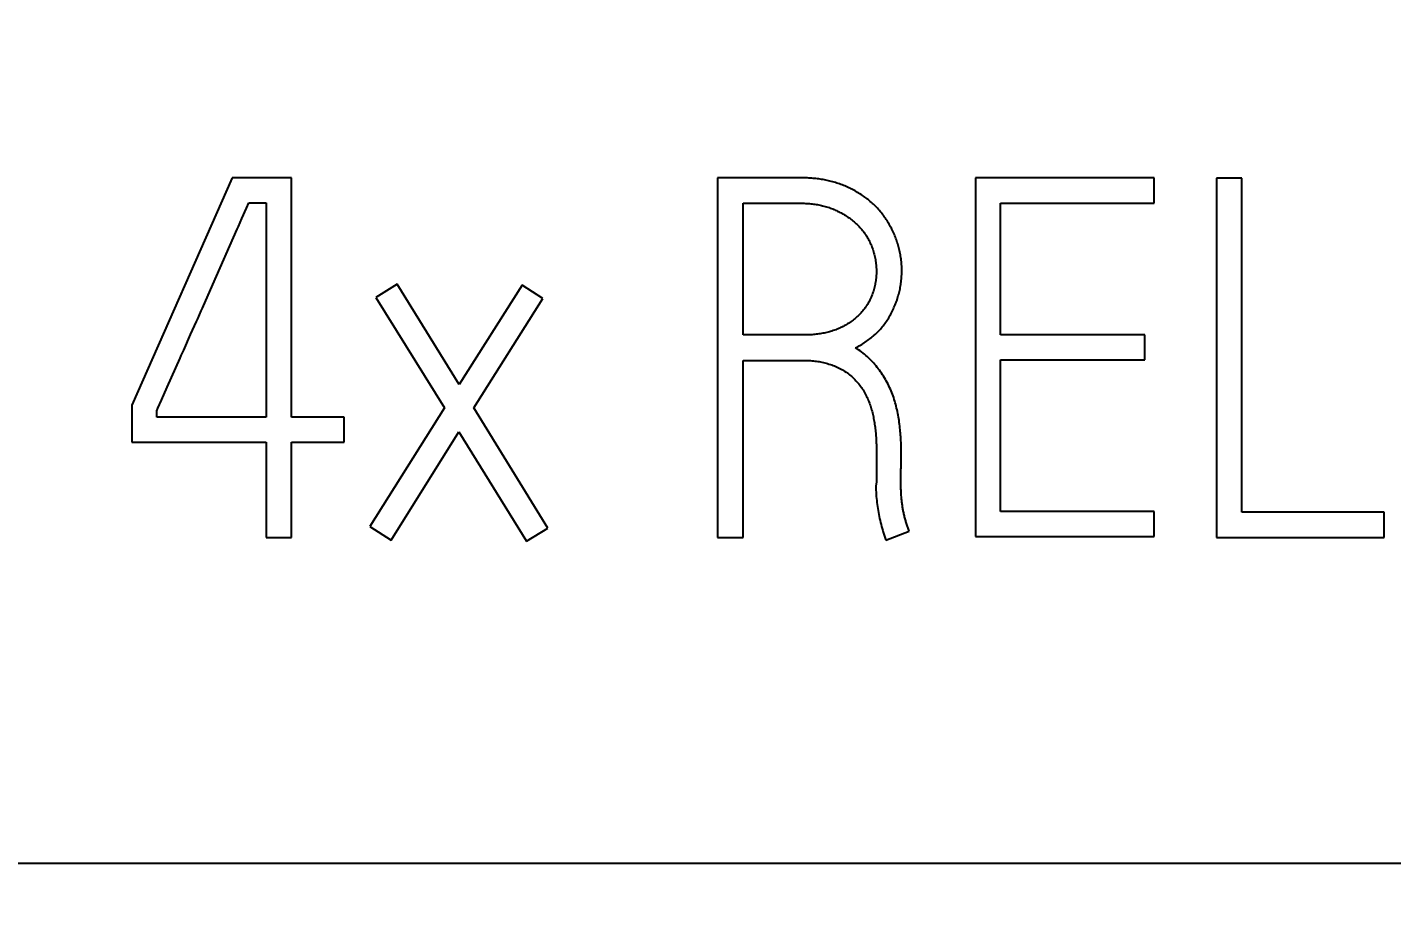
# Model space of a CAD drawing. Extents: x 0 to 420, y 0 to 297.
# Drawn here: x 132.37 to 138.43, y 163.32 to 167.21 of the extents above; entities that cross this region are included whole.
import ezdxf
from ezdxf.enums import TextEntityAlignment as Align

# ---------------------------------------------------------------- set-up
doc = ezdxf.new("R2010")
doc.units = 0
doc.header["$LTSCALE"] = 23.1
for name, color, linetype in [('10000_FRONT', 7, 'CONTINUOUS'), ('10100_DIM_FRONT', 7, 'CONTINUOUS'), ('10500_FRONT_LABELING', 7, 'CONTINUOUS')]:
    doc.layers.add(name, color=color, linetype=linetype)
doc.dimstyles.get("Standard").update_dxf_attribs({"dimtxt": 2.5, "dimasz": 2.5, "dimexe": 1.25, "dimexo": 0.625, "dimtad": 1, "dimcen": 2.5, "dimazin": 3, "dimtfac": 1, "dimtmove": 0, "dimatfit": 3})

# ---------------------------------------------------------------- blocks, each defined once
blk = doc.blocks.new('*D1')
at = {"layer": '10100_DIM_FRONT', "linetype": 'CONTINUOUS'}
for p, q in [((109.715618, 185.641363), (109.715618, 128.698883)), ((145.215618, 185.641363), (145.215618, 128.698883)), ((109.715618, 130.698883), (127.465618, 130.698883)), ((145.215618, 130.698883), (127.465618, 130.698883))]:
    blk.add_line(p, q, dxfattribs=at)
for points in [[(113.215618, 131.198883), (109.715618, 130.698883), (113.215618, 130.198883)], [(141.715618, 130.198883), (145.215618, 130.698883), (141.715618, 131.198883)]]:
    blk.add_solid(points, dxfattribs=at)
blk.add_text('35,5', height=3.5, dxfattribs=at).set_placement((123.63496, 131.573883), (133.13496, 131.573883), align=Align.FIT)

msp = doc.modelspace()

# ---------------------------------------------------------------- linework, layer by layer
at = {"layer": '10000_FRONT', "color": 7, "linetype": 'CONTINUOUS'}
msp.add_line((109.7156, 163.4949), (145.2156, 163.4949), dxfattribs=at)
at = {"layer": '10500_FRONT_LABELING', "color": 7, "linetype": 'CONTINUOUS'}
for p, q in [((133.2816, 166.5424), (132.8346, 165.5304)), ((133.5448, 166.5424), (133.2816, 166.5424)), ((133.5448, 165.4772), (133.5448, 166.5424)), ((135.4387, 166.5424), (135.4387, 164.9424)), ((135.806, 166.5424), (135.4387, 166.5424)), ((136.5848, 166.5424), (136.5848, 164.9468)), ((137.3791, 166.5424), (136.5848, 166.5424)), ((137.3791, 166.4292), (137.3791, 166.5424)), ((137.6556, 166.5401), (137.6556, 164.9424)), ((137.7685, 166.5401), (137.6556, 166.5401)), ((137.7685, 165.0555), (137.7685, 166.5401)), ((133.3444, 166.4079), (133.3546, 166.4314)), ((133.3546, 166.4314), (133.432, 166.4314)), ((133.432, 166.4314), (133.432, 165.4772)), ((135.5516, 165.8433), (135.5516, 166.4292)), ((135.5516, 166.4292), (135.806, 166.4292)), ((136.6954, 165.8433), (136.6954, 166.4292)), ((136.6954, 166.4292), (137.3791, 166.4292)), ((133.3239, 166.361), (133.3444, 166.4079)), ((133.1952, 166.0677), (133.3033, 166.314)), ((134.0139, 166.0697), (133.9188, 166.0098)), ((134.2904, 165.6236), (134.0139, 166.0697)), ((134.5692, 166.0652), (134.2904, 165.6236)), ((134.6621, 166.0053), (134.5692, 166.0652)), ((133.9188, 166.0098), (134.2241, 165.5193)), ((134.3546, 165.5193), (134.6621, 166.0053)), ((133.1276, 165.9155), (133.1433, 165.9507)), ((133.0653, 165.7751), (133.0964, 165.8453)), ((135.8237, 165.8433), (135.5516, 165.8433)), ((137.337, 165.8433), (136.6954, 165.8433)), ((137.337, 165.7324), (137.337, 165.8433)), ((133.0498, 165.7399), (133.0549, 165.7516)), ((133.0549, 165.7516), (133.0653, 165.7751)), ((132.9926, 165.6111), (133.0498, 165.7399)), ((135.5516, 164.9424), (135.5516, 165.7302)), ((135.5516, 165.7302), (135.8193, 165.7302)), ((136.6954, 165.0578), (136.6954, 165.7324)), ((136.6954, 165.7324), (137.337, 165.7324)), ((132.9664, 165.5527), (132.9926, 165.6111)), ((132.8346, 165.5304), (132.8346, 165.3662)), ((134.2241, 165.5193), (133.8922, 164.9912)), ((134.6843, 164.9845), (134.3546, 165.5193)), ((132.9453, 165.4772), (132.9453, 165.506)), ((133.432, 165.4772), (132.9453, 165.4772)), ((133.7794, 165.4772), (133.5448, 165.4772)), ((133.7794, 165.3662), (133.7794, 165.4772)), ((133.9873, 164.9313), (134.2882, 165.4128)), ((134.2882, 165.4128), (134.5891, 164.9268)), ((132.8346, 165.3662), (133.432, 165.3662)), ((133.432, 165.3662), (133.432, 164.9424)), ((133.5448, 164.9424), (133.5448, 165.3662)), ((133.5448, 165.3662), (133.7794, 165.3662)), ((136.1445, 165.3372), (136.1445, 165.1909)), ((136.2551, 165.2641), (136.2551, 165.3167)), ((136.2529, 165.1932), (136.2529, 165.2242)), ((136.1445, 165.1909), (136.1423, 165.1709)), ((136.2529, 165.1843), (136.2529, 165.1932)), ((136.2567, 165.1133), (136.2559, 165.1222)), ((137.3791, 165.0578), (136.6954, 165.0578)), ((137.3791, 164.9468), (137.3791, 165.0578)), ((138.4012, 165.0555), (137.7685, 165.0555)), ((138.4012, 164.9424), (138.4012, 165.0555)), ((133.8922, 164.9912), (133.9873, 164.9313)), ((134.5891, 164.9268), (134.6843, 164.9845)), ((136.1865, 164.9313), (136.2905, 164.9712)), ((133.432, 164.9424), (133.5448, 164.9424)), ((135.4387, 164.9424), (135.5516, 164.9424)), ((136.5848, 164.9468), (137.3791, 164.9468)), ((137.6556, 164.9424), (138.4012, 164.9424))]:
    msp.add_line(p, q, dxfattribs=at)
for points in [[(136.0516, 165.7856), (136.0572, 165.7886), (136.0628, 165.7917), (136.0683, 165.7948), (136.0738, 165.798), (136.0792, 165.8013), (136.0846, 165.8046), (136.0899, 165.808), (136.0951, 165.8116), (136.1003, 165.8151), (136.1054, 165.8188), (136.1105, 165.8225), (136.1155, 165.8264), (136.1205, 165.8303), (136.1254, 165.8343), (136.1302, 165.8383), (136.135, 165.8425), (136.1397, 165.8468), (136.1443, 165.8511), (136.1489, 165.8556), (136.1533, 165.8601), (136.1577, 165.8647), (136.162, 165.8694), (136.1662, 165.8742), (136.1703, 165.879), (136.1743, 165.8839), (136.1781, 165.8889), (136.1819, 165.8939), (136.1856, 165.899), (136.1892, 165.9041), (136.1926, 165.9094), (136.196, 165.9147), (136.1993, 165.92), (136.2025, 165.9254), (136.2057, 165.9309), (136.2087, 165.9364), (136.2116, 165.942), (136.2145, 165.9476), (136.2173, 165.9533), (136.22, 165.9591), (136.2226, 165.9649), (136.2251, 165.9707), (136.2275, 165.9766), (136.2298, 165.9825), (136.2321, 165.9884), (136.2342, 165.9944), (136.2363, 166.0003), (136.2383, 166.0063), (136.2401, 166.0123), (136.2419, 166.0184), (136.2436, 166.0245), (136.2452, 166.0306), (136.2467, 166.0367), (136.2482, 166.0428), (136.2495, 166.049), (136.2507, 166.0552), (136.2518, 166.0615), (136.2528, 166.0677), (136.2537, 166.074), (136.2545, 166.0803), (136.2552, 166.0867), (136.2558, 166.093), (136.2563, 166.0993), (136.2567, 166.1056), (136.257, 166.1119), (136.2572, 166.1182), (136.2573, 166.1245), (136.2573, 166.1308), (136.2572, 166.1371), (136.2571, 166.1433), (136.2568, 166.1496), (136.2564, 166.1559), (136.2559, 166.1621), (136.2553, 166.1684), (136.2546, 166.1747), (136.2539, 166.1809), (136.253, 166.1872), (136.252, 166.1934), (136.251, 166.1997), (136.2498, 166.2059), (136.2486, 166.2121), (136.2472, 166.2183), (136.2458, 166.2245), (136.2443, 166.2307), (136.2426, 166.2368), (136.2409, 166.2429), (136.2391, 166.2489), (136.2373, 166.255), (136.2353, 166.2609), (136.2332, 166.2669), (136.2311, 166.2728), (136.2289, 166.2787), (136.2266, 166.2845), (136.2242, 166.2903), (136.2217, 166.2961), (136.2191, 166.3019), (136.2164, 166.3076), (136.2136, 166.3132), (136.2108, 166.3189), (136.2078, 166.3245), (136.2048, 166.33), (136.2016, 166.3355), (136.1984, 166.341), (136.1951, 166.3464), (136.1916, 166.3518), (136.1881, 166.3571), (136.1846, 166.3623), (136.1809, 166.3675), (136.1772, 166.3726), (136.1734, 166.3776), (136.1696, 166.3826), (136.1656, 166.3875), (136.1616, 166.3923), (136.1575, 166.3971), (136.1534, 166.4018), (136.1491, 166.4065), (136.1448, 166.4111), (136.1404, 166.4156), (136.136, 166.42), (136.1314, 166.4244), (136.1268, 166.4287), (136.1221, 166.433), (136.1173, 166.4371), (136.1125, 166.4412), (136.1075, 166.4453), (136.1025, 166.4492), (136.0975, 166.4531), (136.0923, 166.4568), (136.0872, 166.4605), (136.082, 166.4641), (136.0767, 166.4676), (136.0714, 166.471), (136.066, 166.4743), (136.0606, 166.4776), (136.0551, 166.4808), (136.0496, 166.4839), (136.0441, 166.4869), (136.0385, 166.4898), (136.0329, 166.4927), (136.0272, 166.4955), (136.0215, 166.4982), (136.0158, 166.5008), (136.01, 166.5034), (136.0041, 166.5059), (135.9982, 166.5083), (135.9923, 166.5106), (135.9863, 166.5129), (135.9804, 166.515), (135.9743, 166.5171), (135.9683, 166.5191), (135.9623, 166.521), (135.9562, 166.5228), (135.9501, 166.5245), (135.944, 166.5261), (135.9379, 166.5276), (135.9318, 166.5291), (135.9256, 166.5305), (135.9195, 166.5317), (135.9133, 166.533), (135.9071, 166.5341), (135.9008, 166.5351), (135.8946, 166.5361), (135.8883, 166.537), (135.8821, 166.5378), (135.8758, 166.5385), (135.8695, 166.5392), (135.8632, 166.5398), (135.8569, 166.5404), (135.8505, 166.5409), (135.8442, 166.5413), (135.8378, 166.5416), (135.8315, 166.5419), (135.8251, 166.5421), (135.8187, 166.5422), (135.8124, 166.5423), (135.806, 166.5424)], [(135.806, 166.4292), (135.8119, 166.4292), (135.8179, 166.4291), (135.8238, 166.4289), (135.8297, 166.4286), (135.8356, 166.4283), (135.8415, 166.4279), (135.8474, 166.4275), (135.8532, 166.4269), (135.8591, 166.4263), (135.8649, 166.4256), (135.8708, 166.4248), (135.8766, 166.4239), (135.8824, 166.423), (135.8882, 166.4219), (135.894, 166.4208), (135.8997, 166.4195), (135.9055, 166.4182), (135.9112, 166.4167), (135.9169, 166.4151), (135.9226, 166.4135), (135.9283, 166.4117), (135.934, 166.4098), (135.9396, 166.4078), (135.9451, 166.4057), (135.9506, 166.4036), (135.9561, 166.4013), (135.9615, 166.399), (135.9669, 166.3965), (135.9722, 166.394), (135.9774, 166.3914), (135.9826, 166.3887), (135.9878, 166.3859), (135.9929, 166.3831), (135.998, 166.3802), (136.003, 166.3772), (136.008, 166.3741), (136.013, 166.3709), (136.0178, 166.3676), (136.0227, 166.3643), (136.0275, 166.3608), (136.0322, 166.3573), (136.0368, 166.3536), (136.0415, 166.3499), (136.046, 166.346), (136.0505, 166.3421), (136.0549, 166.338), (136.0592, 166.3339), (136.0634, 166.3297), (136.0675, 166.3255), (136.0715, 166.3211), (136.0754, 166.3167), (136.0792, 166.3122), (136.083, 166.3077), (136.0866, 166.303), (136.0902, 166.2983), (136.0936, 166.2935), (136.0969, 166.2886), (136.1002, 166.2836), (136.1033, 166.2785), (136.1063, 166.2734), (136.1092, 166.2682), (136.112, 166.2629), (136.1146, 166.2576), (136.1171, 166.2522), (136.1196, 166.2468), (136.1219, 166.2414), (136.124, 166.2359), (136.1261, 166.2303), (136.1281, 166.2248), (136.1299, 166.2192), (136.1317, 166.2135), (136.1333, 166.2078), (136.1349, 166.2021), (136.1363, 166.1963), (136.1376, 166.1905), (136.1388, 166.1847), (136.1399, 166.1788), (136.1409, 166.173), (136.1418, 166.1671), (136.1425, 166.1612), (136.1432, 166.1554), (136.1437, 166.1495), (136.1441, 166.1436), (136.1443, 166.1377), (136.1445, 166.1319), (136.1445, 166.126), (136.1444, 166.1201), (136.1442, 166.1142), (136.1439, 166.1083), (136.1435, 166.1023), (136.1429, 166.0964), (136.1422, 166.0905), (136.1414, 166.0846), (136.1405, 166.0787), (136.1395, 166.0729), (136.1383, 166.0671), (136.1371, 166.0613), (136.1357, 166.0555), (136.1343, 166.0498), (136.1327, 166.0442), (136.131, 166.0385), (136.1292, 166.0329), (136.1273, 166.0273), (136.1252, 166.0218), (136.1231, 166.0163), (136.1208, 166.0108), (136.1184, 166.0054), (136.1158, 166), (136.1132, 165.9947), (136.1104, 165.9894), (136.1074, 165.9842), (136.1044, 165.9792), (136.1012, 165.9742), (136.0979, 165.9692), (136.0946, 165.9644), (136.0911, 165.9597), (136.0875, 165.955), (136.0838, 165.9505), (136.08, 165.946), (136.0761, 165.9416), (136.0721, 165.9372), (136.068, 165.933), (136.0638, 165.9288), (136.0594, 165.9248), (136.055, 165.9208), (136.0505, 165.9169), (136.0459, 165.9131), (136.0412, 165.9095), (136.0364, 165.9059), (136.0316, 165.9025), (136.0267, 165.8991), (136.0217, 165.8959), (136.0167, 165.8928), (136.0116, 165.8897), (136.0065, 165.8868), (136.0013, 165.8839), (135.996, 165.8812), (135.9907, 165.8785), (135.9853, 165.8759), (135.9799, 165.8734), (135.9745, 165.871), (135.969, 165.8688), (135.9635, 165.8666), (135.9579, 165.8645), (135.9523, 165.8626), (135.9467, 165.8607), (135.9411, 165.8589), (135.9354, 165.8573), (135.9297, 165.8558), (135.924, 165.8543), (135.9182, 165.853), (135.9124, 165.8517), (135.9066, 165.8506), (135.9008, 165.8495), (135.8949, 165.8485), (135.889, 165.8477), (135.8831, 165.8469), (135.8772, 165.8462), (135.8713, 165.8456), (135.8653, 165.845), (135.8594, 165.8446), (135.8535, 165.8442), (135.8475, 165.8439), (135.8416, 165.8436), (135.8356, 165.8435), (135.8297, 165.8434), (135.8237, 165.8433)], [(133.3033, 166.314), (133.3085, 166.3258), (133.3239, 166.361)], [(133.1433, 165.9507), (133.1485, 165.9624), (133.1952, 166.0677)], [(133.0964, 165.8453), (133.1224, 165.9038), (133.1276, 165.9155)], [(136.2551, 165.3167), (136.255, 165.3248), (136.2549, 165.3329), (136.2547, 165.341), (136.2545, 165.3492), (136.2542, 165.3573), (136.2539, 165.3654), (136.2535, 165.3735), (136.2531, 165.3816), (136.2526, 165.3897), (136.252, 165.3978), (136.2514, 165.4059), (136.2507, 165.414), (136.2499, 165.4221), (136.2491, 165.4301), (136.2482, 165.4382), (136.2472, 165.4463), (136.2462, 165.4543), (136.245, 165.4624), (136.2438, 165.4704), (136.2425, 165.4785), (136.2411, 165.4865), (136.2396, 165.4944), (136.238, 165.5024), (136.2363, 165.5103), (136.2345, 165.5182), (136.2326, 165.526), (136.2306, 165.5338), (136.2284, 165.5416), (136.2261, 165.5493), (136.2237, 165.557), (136.2212, 165.5647), (136.2185, 165.5723), (136.2157, 165.5799), (136.2128, 165.5875), (136.2097, 165.595), (136.2065, 165.6025), (136.2032, 165.6099), (136.1997, 165.6173), (136.196, 165.6246), (136.1923, 165.6318), (136.1884, 165.6389), (136.1843, 165.6459), (136.1802, 165.6529), (136.1759, 165.6597), (136.1716, 165.6665), (136.1671, 165.6732), (136.1625, 165.6799), (136.1577, 165.6864), (136.1529, 165.6929), (136.1479, 165.6993), (136.1429, 165.7056), (136.1377, 165.7118), (136.1323, 165.718), (136.1269, 165.724), (136.1213, 165.73), (136.1156, 165.7358), (136.1097, 165.7415), (136.1038, 165.747), (136.0977, 165.7524), (136.0915, 165.7577), (136.0852, 165.7628), (136.0788, 165.7677), (136.0722, 165.7724), (136.0655, 165.777), (136.0586, 165.7814), (136.0516, 165.7856)], [(135.8193, 165.7302), (135.8258, 165.7301), (135.8323, 165.73), (135.8387, 165.7298), (135.8452, 165.7295), (135.8516, 165.7291), (135.858, 165.7286), (135.8644, 165.728), (135.8708, 165.7273), (135.8772, 165.7265), (135.8835, 165.7256), (135.8899, 165.7246), (135.8962, 165.7234), (135.9025, 165.7222), (135.9088, 165.7208), (135.915, 165.7194), (135.9213, 165.7178), (135.9275, 165.716), (135.9337, 165.7142), (135.9399, 165.7122), (135.946, 165.71), (135.9521, 165.7078), (135.9582, 165.7054), (135.9642, 165.7029), (135.9701, 165.7002), (135.9759, 165.6974), (135.9817, 165.6945), (135.9874, 165.6915), (135.993, 165.6883), (135.9986, 165.685), (136.004, 165.6815), (136.0094, 165.678), (136.0147, 165.6742), (136.0199, 165.6704), (136.0251, 165.6664), (136.0301, 165.6623), (136.0351, 165.658), (136.0399, 165.6537), (136.0446, 165.6492), (136.0492, 165.6446), (136.0537, 165.6399), (136.058, 165.6352), (136.0622, 165.6303), (136.0663, 165.6253), (136.0702, 165.6202), (136.0741, 165.615), (136.0778, 165.6097), (136.0814, 165.6043), (136.0849, 165.5988), (136.0883, 165.5933), (136.0916, 165.5876), (136.0947, 165.5819), (136.0977, 165.5762), (136.1006, 165.5704), (136.1033, 165.5645), (136.106, 165.5587), (136.1085, 165.5527), (136.1109, 165.5468), (136.1132, 165.5407), (136.1154, 165.5347), (136.1175, 165.5286), (136.1195, 165.5225), (136.1214, 165.5163), (136.1232, 165.5101), (136.1249, 165.5039), (136.1265, 165.4976), (136.128, 165.4913), (136.1295, 165.485), (136.1308, 165.4786), (136.1321, 165.4722), (136.1333, 165.4659), (136.1345, 165.4595), (136.1355, 165.4531), (136.1365, 165.4467), (136.1375, 165.4403), (136.1383, 165.4339), (136.1391, 165.4275), (136.1399, 165.4211), (136.1405, 165.4147), (136.1412, 165.4082), (136.1417, 165.4018), (136.1422, 165.3954), (136.1427, 165.3889), (136.1431, 165.3825), (136.1434, 165.376), (136.1437, 165.3696), (136.144, 165.3631), (136.1442, 165.3566), (136.1443, 165.3502), (136.1444, 165.3437), (136.1445, 165.3372)], [(132.9453, 165.506), (132.9506, 165.5177), (132.9664, 165.5527)], [(136.2529, 165.2242), (136.2529, 165.2287), (136.253, 165.2331), (136.2531, 165.2375), (136.2533, 165.242), (136.2535, 165.2464), (136.2538, 165.2508), (136.2542, 165.2553), (136.2546, 165.2597), (136.2551, 165.2641)], [(136.1423, 165.1709), (136.1424, 165.1619), (136.1426, 165.1528), (136.143, 165.1437), (136.1435, 165.1347), (136.1441, 165.1256), (136.1449, 165.1166), (136.1458, 165.1075), (136.1468, 165.0985), (136.1479, 165.0895), (136.1491, 165.0805), (136.1504, 165.0715), (136.1518, 165.0625), (136.1534, 165.0536), (136.155, 165.0447), (136.1568, 165.0358), (136.1587, 165.0269), (136.1607, 165.0181), (136.1629, 165.0093), (136.1651, 165.0005), (136.1674, 164.9917), (136.1699, 164.983), (136.1725, 164.9743), (136.1751, 164.9657), (136.1778, 164.957), (136.1807, 164.9484), (136.1836, 164.9398), (136.1865, 164.9313)], [(136.2559, 165.1222), (136.2552, 165.131), (136.2549, 165.1355), (136.2546, 165.1399), (136.2543, 165.1444), (136.254, 165.1488), (136.2538, 165.1532), (136.2536, 165.1577), (136.2534, 165.1621), (136.2533, 165.1665), (136.2531, 165.171), (136.253, 165.1754), (136.253, 165.1799), (136.2529, 165.1843)], [(136.2905, 164.9712), (136.2889, 164.9754), (136.2874, 164.9795), (136.2858, 164.9837), (136.2843, 164.9879), (136.2828, 164.9921), (136.2814, 164.9963), (136.2799, 165.0005), (136.2785, 165.0047), (136.2772, 165.0089), (136.2759, 165.0131), (136.2746, 165.0174), (136.2733, 165.0216), (136.2721, 165.0259), (136.2709, 165.0302), (136.2698, 165.0345), (136.2687, 165.0388), (136.2677, 165.0431), (136.2667, 165.0474), (136.2657, 165.0518), (136.2648, 165.0561), (136.2639, 165.0605), (136.2631, 165.0649), (136.2623, 165.0693), (136.2616, 165.0737), (136.2609, 165.078), (136.2603, 165.0824), (136.2597, 165.0868), (136.2591, 165.0912), (136.2586, 165.0957), (136.2581, 165.1001), (136.2576, 165.1045), (136.2571, 165.1089), (136.2567, 165.1133)]]:
    msp.add_lwpolyline(points, dxfattribs=at)

# ---------------------------------------------------------------- dimensions: what is measured, and where the dimension line sits
at = {"layer": '10100_DIM_FRONT', "linetype": 'CONTINUOUS'}
dim = msp.add_linear_dim(base=(145.2156, 130.6989), p1=(109.7156, 185.6414), p2=(145.2156, 185.6414), dimstyle='Standard', dxfattribs=at)
dim.commit()
dim.dimension.update_dxf_attribs({"geometry": '*D1', "text_midpoint": (128.385, 133.3239), "dimtype": 128})

doc.saveas('drawing.dxf')
